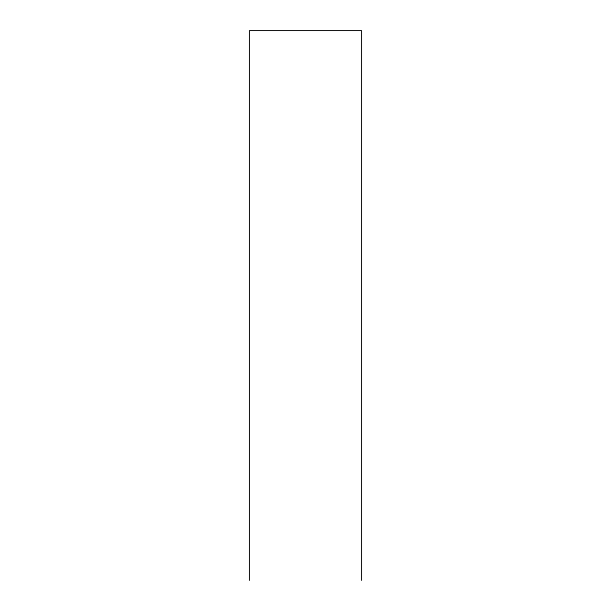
<?xml version="1.0" encoding="UTF-8"?>
<svg xmlns="http://www.w3.org/2000/svg" width="611" height="611" viewBox="0 0 611 611"><rect width="100%" height="100%" fill="white"/><g stroke="black" fill="none" stroke-linecap="round" stroke-linejoin="round"><path stroke-width="0.92" d="M361.552 580.45L361.552 30.55L249.448 30.55L249.448 580.45"/></g></svg>
